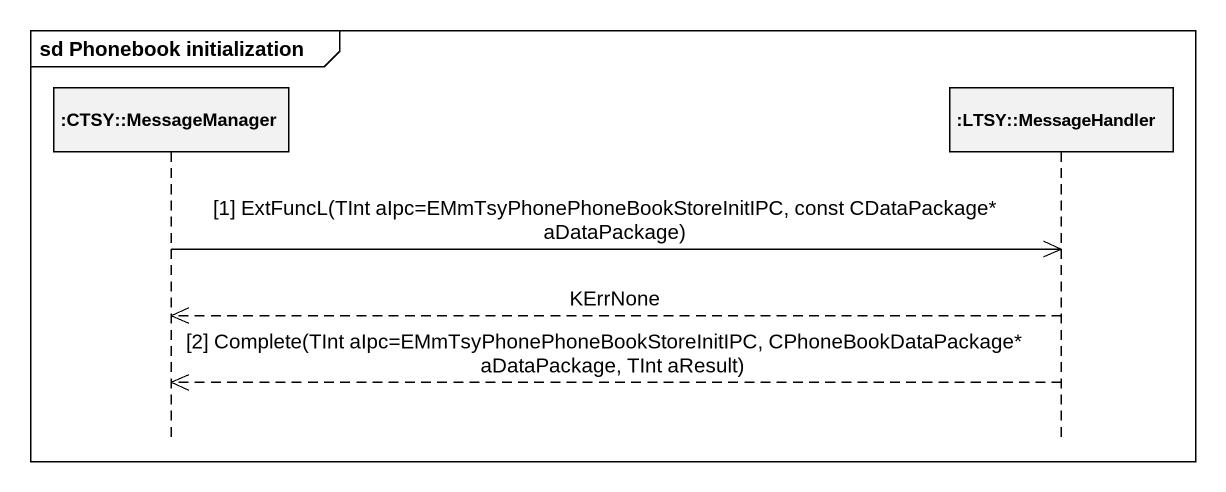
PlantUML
@startuml
mainframe sd Phonebook initialization
hide footbox
participant ":CTSY::MessageManager" as CTSY_MessageManager
participant ":LTSY::MessageHandler" as LTSY_MessageHandler

CTSY_MessageManager ->> LTSY_MessageHandler : [1] ExtFuncL(TInt aIpc=EMmTsyPhonePhoneBookStoreInitIPC, const CDataPackage* aDataPackage)
LTSY_MessageHandler -->> CTSY_MessageManager : KErrNone
LTSY_MessageHandler -->> CTSY_MessageManager : [2] Complete(TInt aIpc=EMmTsyPhonePhoneBookStoreInitIPC, CPhoneBookDataPackage* aDataPackage, TInt aResult)
@enduml
